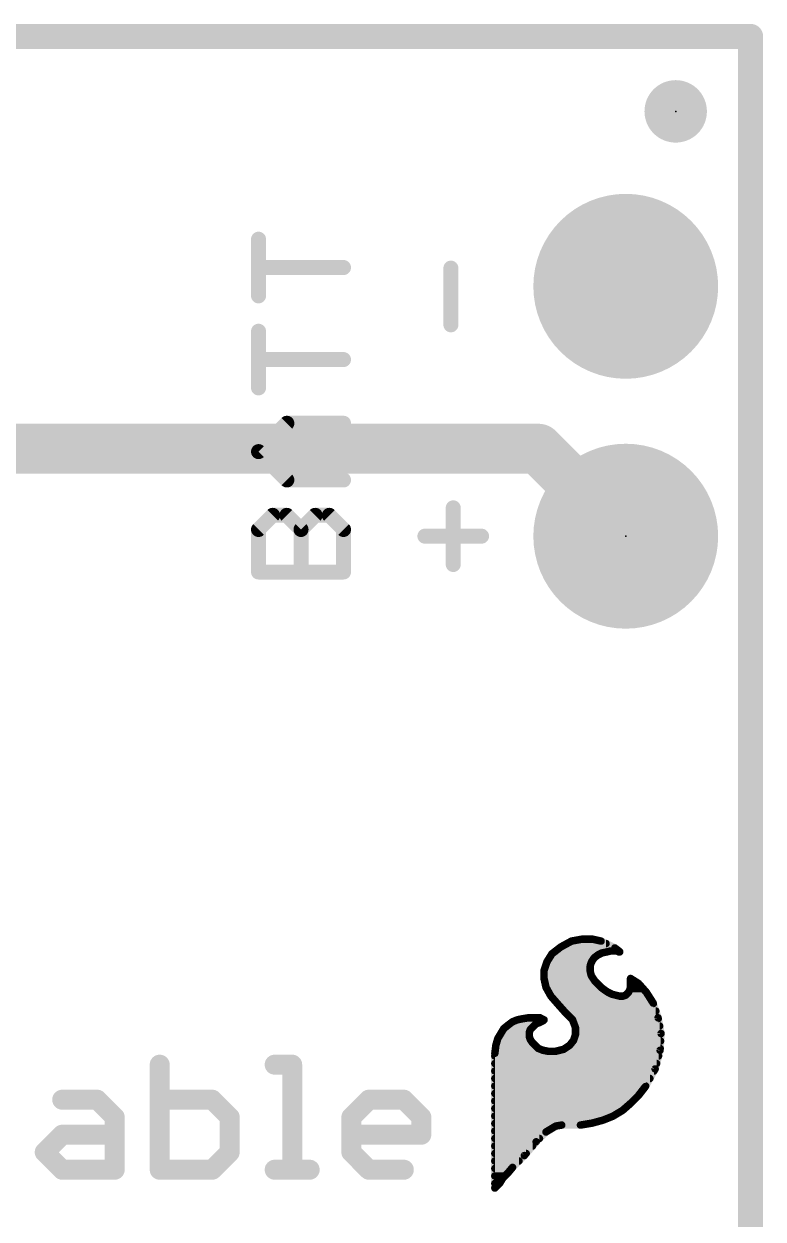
# Model space of a CAD drawing. Extents: x -33 to 74, y -21 to 38.
# Drawn here: x 24.36 to 31.88, y 26.08 to 38.23 of the extents above; entities that cross this region are included whole.
import ezdxf

# ---------------------------------------------------------------- set-up
doc = ezdxf.new("R2010")
doc.units = 0
for name, color, linetype in [('1', 12, 'CONTINUOUS'), ('16', 132, 'CONTINUOUS'), ('17', 110, 'CONTINUOUS'), ('20', 53, 'CONTINUOUS'), ('21', 41, 'CONTINUOUS'), ('23', 53, 'CONTINUOUS'), ('24', 53, 'CONTINUOUS'), ('51', 53, 'CONTINUOUS')]:
    doc.layers.add(name, color=color, linetype=linetype)

# ---------------------------------------------------------------- blocks, each defined once
blk = doc.blocks.new('PIE')
at = {"const_width": 0.5}
blk.add_lwpolyline([(0, -0.25, 1), (0, 0.25, 1), (0, -0.25)], format="xyb", dxfattribs=at)
blk = doc.blocks.new('RECT')
blk.add_solid([(-0.5, -0.5), (0.5, -0.5), (-0.5, 0.5), (0.5, 0.5)])
blk = doc.blocks.new('ROUNDP')
at = {"const_width": 0.5}
blk.add_lwpolyline([(0, -0.25, 1), (0, 0.25, 1), (0, -0.25)], format="xyb", dxfattribs=at)

msp = doc.modelspace()

# ---------------------------------------------------------------- linework, layer by layer
at = {"layer": '1'}
for points, const_width in [([(0, 38.1), (31.75, 38.1)], 0.254), ([(31.75, 38.1), (31.75, 0)], 0.254), ([(20.32, 33.909), (29.591, 33.909)], 0.508), ([(29.591, 33.909), (30.48, 33.02)], 0.508)]:
    msp.add_lwpolyline(points, dxfattribs=dict(at, const_width=const_width))
for points, const_width in [([(31.8135, 38.1, 1), (31.6865, 38.1)], 0.127), ([(31.75, 38.0365, 1), (31.75, 38.1635)], 0.127), ([(29.6808, 33.9988, 1), (29.5012, 33.8192)], 0.254), ([(29.591, 33.782, 1), (29.591, 34.036)], 0.254), ([(30.3902, 32.9302, 1), (30.5698, 33.1098)], 0.254)]:
    msp.add_lwpolyline(points, format="xyb", dxfattribs=dict(at, const_width=const_width))
at = {"layer": '16', "const_width": 0.254}
for points in [[(0, 38.1), (31.75, 38.1)], [(31.75, 38.1), (31.75, 0)]]:
    msp.add_lwpolyline(points, dxfattribs=at)
at = {"layer": '16', "const_width": 0.127}
for points in [[(31.8135, 38.1, 1), (31.6865, 38.1)], [(31.75, 38.0365, 1), (31.75, 38.1635)]]:
    msp.add_lwpolyline(points, format="xyb", dxfattribs=at)
at = {"layer": '20', "const_width": 0.2032}
for points in [[(31.75, 38.1), (0, 38.1)], [(31.75, 0), (31.75, 38.1)]]:
    msp.add_lwpolyline(points, dxfattribs=at)
at = {"layer": '20', "const_width": 0.1016}
for points in [[(31.8008, 38.1, 1), (31.6992, 38.1)], [(31.75, 38.0492, 1), (31.75, 38.1508)]]:
    msp.add_lwpolyline(points, format="xyb", dxfattribs=at)
at = {"layer": '21'}
for points, const_width in [([(26.7455, 35.4627), (26.7455, 36.0389)], 0.1524), ([(27.6098, 35.7508), (26.7455, 35.7508)], 0.1524), ([(28.7016, 35.1684), (28.7016, 35.7447)], 0.1524), ([(26.7455, 34.5272), (26.7455, 35.1034)], 0.1524), ([(27.6098, 34.8153), (26.7455, 34.8153)], 0.1524), ([(26.7455, 33.8798), (27.0336, 34.1679)], 0.1524), ([(27.0336, 34.1679), (27.6098, 34.1679)], 0.1524), ([(27.1776, 33.5916), (27.1776, 34.1679)], 0.1524), ([(27.0336, 33.5916), (26.7455, 33.8798)], 0.1524), ([(27.6098, 33.5916), (27.0336, 33.5916)], 0.1524), ([(26.7455, 33.0883), (26.8895, 33.2323)], 0.1524), ([(26.8895, 33.2323), (27.0336, 33.2323)], 0.1524), ([(27.0336, 33.2323), (27.1776, 33.0883)], 0.1524), ([(27.1776, 33.0883), (27.3217, 33.2323)], 0.1524), ([(27.3217, 33.2323), (27.4657, 33.2323)], 0.1524), ([(27.4657, 33.2323), (27.6098, 33.0883)], 0.1524), ([(28.7256, 33.3085), (28.7256, 32.7323)], 0.1524), ([(26.7455, 32.6561), (26.7455, 33.0883)], 0.1524), ([(27.1776, 32.6561), (27.1776, 33.0883)], 0.1524), ([(27.6098, 33.0883), (27.6098, 32.6561)], 0.1524), ([(28.4374, 33.0204), (29.0137, 33.0204)], 0.1524), ([(27.6098, 32.6561), (26.7455, 32.6561)], 0.1524), ([(29.929, 28.905), (29.819, 28.845)], 0.0762), ([(29.8828, 28.8798), (30.2794, 28.8798)], 0.0762), ([(30.039, 28.925), (29.929, 28.905)], 0.0762), ([(30.139, 28.925), (30.039, 28.925)], 0.0762), ([(30.229, 28.905), (30.139, 28.925)], 0.0762), ([(30.369, 28.835), (30.229, 28.905)], 0.0762), ([(29.729, 28.775), (29.679, 28.695)], 0.0762), ([(29.819, 28.845), (29.729, 28.775)], 0.0762), ([(29.7658, 28.8036), (30.3234, 28.8036)], 0.0762), ([(30.159, 28.735), (30.199, 28.765)], 0.0762), ([(30.199, 28.765), (30.239, 28.785)], 0.0762), ([(30.239, 28.785), (30.289, 28.795)], 0.0762), ([(30.289, 28.795), (30.329, 28.805)], 0.0762), ([(30.329, 28.805), (30.389, 28.805)], 0.0762), ([(30.409, 28.805), (30.369, 28.835)], 0.0762), ([(30.389, 28.805), (30.409, 28.795)], 0.0762), ([(30.3918, 28.8036), (30.4104, 28.8036)], 0.0762), ([(30.419, 28.795), (30.409, 28.805)], 0.0762), ([(30.409, 28.795), (30.419, 28.795)], 0.0762), ([(29.679, 28.695), (29.649, 28.605)], 0.0762), ([(29.6644, 28.6512), (30.119, 28.6512)], 0.0762), ([(29.6993, 28.7274), (30.1539, 28.7274)], 0.0762), ([(30.119, 28.655), (30.129, 28.685)], 0.0762), ([(30.119, 28.595), (30.119, 28.655)], 0.0762), ([(30.129, 28.685), (30.139, 28.705)], 0.0762), ([(30.139, 28.705), (30.159, 28.735)], 0.0762), ([(29.649, 28.605), (29.649, 28.525)], 0.0762), ([(29.649, 28.575), (30.124, 28.575)], 0.0762), ([(29.649, 28.525), (29.669, 28.435)], 0.0762), ([(30.129, 28.555), (30.119, 28.595)], 0.0762), ([(30.169, 28.495), (30.129, 28.555)], 0.0762), ([(30.529, 28.525), (30.529, 28.435)], 0.0762), ([(30.609, 28.475), (30.529, 28.525)], 0.0762), ([(29.6548, 28.4988), (30.1665, 28.4988)], 0.0762), ([(29.669, 28.435), (29.719, 28.345)], 0.0762), ([(29.6759, 28.4226), (30.2455, 28.4226)], 0.0762), ([(30.229, 28.435), (30.169, 28.495)], 0.0762), ([(30.269, 28.405), (30.229, 28.435)], 0.0762), ([(30.299, 28.385), (30.269, 28.405)], 0.0762), ([(30.519, 28.405), (30.509, 28.385)], 0.0762), ([(30.529, 28.435), (30.519, 28.405)], 0.0762), ([(30.5249, 28.4226), (30.6556, 28.4226)], 0.0762), ([(30.529, 28.4988), (30.5709, 28.4988)], 0.0762), ([(30.689, 28.385), (30.609, 28.475)], 0.0762), ([(29.7182, 28.3464), (30.4134, 28.3464)], 0.0762), ([(29.719, 28.345), (29.789, 28.265)], 0.0762), ([(29.7845, 28.2702), (30.7606, 28.2702)], 0.0762), ([(30.339, 28.365), (30.299, 28.385)], 0.0762), ([(30.419, 28.345), (30.339, 28.365)], 0.0762), ([(30.449, 28.345), (30.419, 28.345)], 0.0762), ([(30.479, 28.355), (30.449, 28.345)], 0.0762), ([(30.4532, 28.3464), (30.7136, 28.3464)], 0.0762), ([(30.509, 28.385), (30.479, 28.355)], 0.0762), ([(30.759, 28.275), (30.689, 28.385)], 0.0762), ([(30.809, 28.125), (30.759, 28.275)], 0.0762), ([(29.789, 28.265), (29.869, 28.175)], 0.0762), ([(29.8521, 28.194), (30.786, 28.194)], 0.0762), ([(29.869, 28.175), (29.939, 28.105)], 0.0762), ([(29.289, 28.055), (29.239, 28.015)], 0.0762), ([(29.2722, 28.0416), (29.5456, 28.0416)], 0.0762), ([(29.329, 28.085), (29.289, 28.055)], 0.0762), ([(29.379, 28.105), (29.329, 28.085)], 0.0762), ([(29.429, 28.115), (29.379, 28.105)], 0.0762), ([(29.489, 28.125), (29.429, 28.115)], 0.0762), ([(29.4458, 28.1178), (29.6234, 28.1178)], 0.0762), ([(29.609, 28.125), (29.489, 28.125)], 0.0762), ([(29.509, 28.005), (29.569, 28.065)], 0.0762), ([(29.569, 28.065), (29.599, 28.075)], 0.0762), ([(29.599, 28.075), (29.639, 28.095)], 0.0762), ([(29.649, 28.105), (29.609, 28.125)], 0.0762), ([(29.639, 28.095), (29.649, 28.105)], 0.0762), ([(29.9262, 28.1178), (30.8104, 28.1178)], 0.0762), ([(29.939, 28.105), (29.969, 28.025)], 0.0762), ([(29.9628, 28.0416), (30.8246, 28.0416)], 0.0762), ([(29.969, 28.025), (29.969, 27.955)], 0.0762), ([(30.839, 27.965), (30.809, 28.125)], 0.0762), ([(29.179, 27.915), (29.159, 27.845)], 0.0762), ([(29.239, 28.015), (29.179, 27.915)], 0.0762), ([(29.2092, 27.9654), (29.499, 27.9654)], 0.0762), ([(29.499, 27.975), (29.509, 28.005)], 0.0762), ([(29.499, 27.935), (29.499, 27.975)], 0.0762), ([(29.509, 27.905), (29.499, 27.935)], 0.0762), ([(29.529, 27.875), (29.509, 27.905)], 0.0762), ([(29.969, 27.955), (29.949, 27.895)], 0.0762), ([(29.969, 27.9654), (30.8389, 27.9654)], 0.0762), ([(30.829, 27.795), (30.839, 27.965)], 0.0762), ([(29.159, 27.845), (29.149, 27.765)], 0.0762), ([(29.155, 27.813), (29.594, 27.813)], 0.0762), ([(29.1716, 27.8892), (29.5195, 27.8892)], 0.0762), ([(29.589, 27.815), (29.529, 27.875)], 0.0762), ([(29.639, 27.795), (29.589, 27.815)], 0.0762), ([(29.689, 27.785), (29.639, 27.795)], 0.0762), ([(29.769, 27.785), (29.689, 27.785)], 0.0762), ([(29.849, 27.805), (29.769, 27.785)], 0.0762), ([(29.909, 27.845), (29.849, 27.805)], 0.0762), ([(29.861, 27.813), (30.8301, 27.813)], 0.0762), ([(29.949, 27.895), (29.909, 27.845)], 0.0762), ([(29.9444, 27.8892), (30.8345, 27.8892)], 0.0762), ([(30.779, 27.605), (30.829, 27.795)], 0.0762), ([(25.7405, 27.6488), (25.7405, 26.5811)], 0.2032), ([(26.9099, 27.6488), (27.0878, 27.6488)], 0.2032), ([(27.0878, 27.6488), (27.0878, 26.5811)], 0.2032), ([(29.149, 27.765), (29.149, 26.395)], 0.0762), ([(29.149, 27.7368), (30.8137, 27.7368)], 0.0762), ([(29.149, 27.6606), (30.7936, 27.6606)], 0.0762), ([(29.149, 27.5844), (30.7676, 27.5844)], 0.0762), ([(30.679, 27.425), (30.779, 27.605)], 0.0762), ([(29.149, 27.5082), (30.7252, 27.5082)], 0.0762), ([(29.149, 27.432), (30.6829, 27.432)], 0.0762), ([(30.609, 27.335), (30.679, 27.425)], 0.0762), ([(24.749, 27.2929), (25.1049, 27.2929)], 0.2032), ([(25.1049, 27.2929), (25.2829, 27.115)], 0.2032), ([(26.2743, 27.2929), (25.7405, 27.2929)], 0.2032), ([(26.4523, 27.115), (26.2743, 27.2929)], 0.2032), ([(27.6895, 27.115), (27.8674, 27.2929)], 0.2032), ([(27.8674, 27.2929), (28.2233, 27.2929)], 0.2032), ([(28.2233, 27.2929), (28.4013, 27.115)], 0.2032), ([(29.149, 27.3558), (30.6252, 27.3558)], 0.0762), ([(30.529, 27.255), (30.609, 27.335)], 0.0762), ([(25.2829, 27.115), (25.2829, 26.5811)], 0.2032), ([(26.4523, 26.7591), (26.4523, 27.115)], 0.2032), ([(27.6895, 26.7591), (27.6895, 27.115)], 0.2032), ([(28.4013, 27.115), (28.4013, 26.937)], 0.2032), ([(29.149, 27.2796), (30.5536, 27.2796)], 0.0762), ([(29.149, 27.2034), (30.47, 27.2034)], 0.0762), ([(30.349, 27.125), (30.449, 27.185)], 0.0762), ([(30.449, 27.185), (30.529, 27.255)], 0.0762), ([(29.149, 27.1272), (30.3527, 27.1272)], 0.0762), ([(30.019, 27.035), (30.139, 27.055)], 0.0762), ([(30.139, 27.055), (30.249, 27.085)], 0.0762), ([(30.249, 27.085), (30.349, 27.125)], 0.0762), ([(24.5711, 26.7591), (24.749, 26.937)], 0.2032), ([(24.749, 26.937), (25.2829, 26.937)], 0.2032), ([(28.4013, 26.937), (27.6895, 26.937)], 0.2032), ([(29.149, 27.051), (30.115, 27.051)], 0.0762), ([(29.149, 26.9748), (29.6853, 26.9748)], 0.0762), ([(29.569, 26.865), (29.669, 26.965)], 0.0762), ([(29.669, 26.965), (29.769, 27.025)], 0.0762), ([(29.769, 27.025), (29.829, 27.035)], 0.0762), ([(29.829, 27.035), (30.019, 27.035)], 0.0762), ([(24.749, 26.5811), (24.5711, 26.7591)], 0.2032), ([(26.2743, 26.5811), (26.4523, 26.7591)], 0.2032), ([(27.8674, 26.5811), (27.6895, 26.7591)], 0.2032), ([(29.149, 26.8986), (29.6026, 26.8986)], 0.0762), ([(29.149, 26.8224), (29.5325, 26.8224)], 0.0762), ([(29.449, 26.725), (29.569, 26.865)], 0.0762), ([(29.149, 26.7462), (29.4672, 26.7462)], 0.0762), ([(29.329, 26.605), (29.449, 26.725)], 0.0762), ([(25.2829, 26.5811), (24.749, 26.5811)], 0.2032), ([(25.7405, 26.5811), (26.2743, 26.5811)], 0.2032), ([(26.9099, 26.5811), (27.2658, 26.5811)], 0.2032), ([(28.2233, 26.5811), (27.8674, 26.5811)], 0.2032), ([(29.149, 26.67), (29.394, 26.67)], 0.0762), ([(29.149, 26.5938), (29.3197, 26.5938)], 0.0762), ([(29.279, 26.545), (29.329, 26.605)], 0.0762), ([(29.149, 26.5176), (29.2516, 26.5176)], 0.0762), ([(29.149, 26.395), (29.199, 26.445)], 0.0762), ([(29.199, 26.445), (29.229, 26.495)], 0.0762), ([(29.229, 26.495), (29.279, 26.545)], 0.0762), ([(29.149, 26.4414), (29.1954, 26.4414)], 0.0762)]:
    msp.add_lwpolyline(points, dxfattribs=dict(at, const_width=const_width))
for points, const_width in [([(26.7836, 36.0389, 1), (26.7074, 36.0389)], 0.0762), ([(26.7455, 35.7889, 1), (26.7455, 35.7127)], 0.0762), ([(27.6098, 35.7127, 1), (27.6098, 35.7889)], 0.0762), ([(28.7397, 35.7447, 1), (28.6635, 35.7447)], 0.0762), ([(26.7074, 35.4627, 1), (26.7836, 35.4627)], 0.0762), ([(26.7836, 35.1034, 1), (26.7074, 35.1034)], 0.0762), ([(28.6635, 35.1684, 1), (28.7397, 35.1684)], 0.0762), ([(26.7455, 34.8534, 1), (26.7455, 34.7772)], 0.0762), ([(27.6098, 34.7772, 1), (27.6098, 34.8534)], 0.0762), ([(26.7074, 34.5272, 1), (26.7836, 34.5272)], 0.0762), ([(27.0336, 34.206, 1), (27.0336, 34.1298)], 0.0762), ([(27.0605, 34.1409, 1), (27.0066, 34.1948)], 0.0762), ([(27.2157, 34.1679, 1), (27.1395, 34.1679)], 0.0762), ([(27.6098, 34.1298, 1), (27.6098, 34.206)], 0.0762), ([(26.7724, 33.9067, 1), (26.7185, 33.8528)], 0.0762), ([(26.7185, 33.9067, 1), (26.7724, 33.8528)], 0.0762), ([(27.0336, 33.6297, 1), (27.0336, 33.5535)], 0.0762), ([(27.0066, 33.5647, 1), (27.0605, 33.6186)], 0.0762), ([(27.6098, 33.5535, 1), (27.6098, 33.6297)], 0.0762), ([(27.1395, 33.5916, 1), (27.2157, 33.5916)], 0.0762), ([(26.8895, 33.2704, 1), (26.8895, 33.1942)], 0.0762), ([(26.9165, 33.2054, 1), (26.8626, 33.2593)], 0.0762), ([(27.0605, 33.2593, 1), (27.0066, 33.2054)], 0.0762), ([(27.0336, 33.1942, 1), (27.0336, 33.2704)], 0.0762), ([(27.3217, 33.2704, 1), (27.3217, 33.1942)], 0.0762), ([(27.3486, 33.2054, 1), (27.2947, 33.2593)], 0.0762), ([(27.4927, 33.2593, 1), (27.4388, 33.2054)], 0.0762), ([(27.4657, 33.1942, 1), (27.4657, 33.2704)], 0.0762), ([(28.7637, 33.3085, 1), (28.6875, 33.3085)], 0.0762), ([(26.7836, 33.0883, 1), (26.7074, 33.0883)], 0.0762), ([(27.2157, 33.0883, 1), (27.1395, 33.0883)], 0.0762), ([(27.6479, 33.0883, 1), (27.5717, 33.0883)], 0.0762), ([(26.7185, 33.1152, 1), (26.7724, 33.0613)], 0.0762), ([(27.1507, 33.1152, 1), (27.2046, 33.0613)], 0.0762), ([(27.1507, 33.0613, 1), (27.2046, 33.1152)], 0.0762), ([(27.5829, 33.0613, 1), (27.6367, 33.1152)], 0.0762), ([(28.4374, 33.0585, 1), (28.4374, 32.9823)], 0.0762), ([(29.0137, 32.9823, 1), (29.0137, 33.0585)], 0.0762), ([(26.7455, 32.6942, 1), (26.7455, 32.618)], 0.0762), ([(26.7074, 32.6561, 1), (26.7836, 32.6561)], 0.0762), ([(27.1395, 32.6561, 1), (27.2157, 32.6561)], 0.0762), ([(27.5717, 32.6561, 1), (27.6479, 32.6561)], 0.0762), ([(27.6098, 32.618, 1), (27.6098, 32.6942)], 0.0762), ([(28.6875, 32.7323, 1), (28.7637, 32.7323)], 0.0762), ([(29.8828, 28.8989, 1), (29.8828, 28.8608)], 0.0381), ([(29.9256, 28.9237, 1), (29.9324, 28.8863)], 0.0381), ([(29.9381, 28.8883, 1), (29.9199, 28.9217)], 0.0381), ([(30.039, 28.9441, 1), (30.039, 28.906)], 0.0381), ([(30.0424, 28.9063, 1), (30.0356, 28.9437)], 0.0381), ([(30.1431, 28.9436, 1), (30.1349, 28.9064)], 0.0381), ([(30.139, 28.906, 1), (30.139, 28.9441)], 0.0381), ([(30.2375, 28.922, 1), (30.2205, 28.888)], 0.0381), ([(30.2249, 28.8864, 1), (30.2331, 28.9236)], 0.0381), ([(30.2794, 28.8608, 1), (30.2794, 28.8989)], 0.0381), ([(29.7173, 28.79, 1), (29.7407, 28.76)], 0.0381), ([(29.7452, 28.7649, 1), (29.7128, 28.7851)], 0.0381), ([(29.7658, 28.8227, 1), (29.7658, 28.7846)], 0.0381), ([(29.8099, 28.8617, 1), (29.8281, 28.8283)], 0.0381), ([(29.8307, 28.83, 1), (29.8073, 28.86)], 0.0381), ([(30.1905, 28.782, 1), (30.2075, 28.748)], 0.0381), ([(30.2104, 28.7498, 1), (30.1876, 28.7802)], 0.0381), ([(30.2353, 28.8037, 1), (30.2427, 28.7663)], 0.0381), ([(30.2475, 28.768, 1), (30.2305, 28.802)], 0.0381), ([(30.2844, 28.8135, 1), (30.2936, 28.7765)], 0.0381), ([(30.2927, 28.7763, 1), (30.2853, 28.8137)], 0.0381), ([(30.329, 28.824, 1), (30.329, 28.7859)], 0.0381), ([(30.3234, 28.7846, 1), (30.3234, 28.8227)], 0.0381), ([(30.3336, 28.7865, 1), (30.3244, 28.8235)], 0.0381), ([(30.3804, 28.8502, 1), (30.3576, 28.8198)], 0.0381), ([(30.3605, 28.818, 1), (30.3775, 28.852)], 0.0381), ([(30.3975, 28.822, 1), (30.3805, 28.788)], 0.0381), ([(30.3918, 28.8227, 1), (30.3918, 28.7846)], 0.0381), ([(30.389, 28.7859, 1), (30.389, 28.824)], 0.0381), ([(30.4225, 28.8185, 1), (30.3955, 28.7915)], 0.0381), ([(30.409, 28.8141, 1), (30.409, 28.776)], 0.0381), ([(30.3976, 28.7898, 1), (30.4204, 28.8202)], 0.0381), ([(30.4005, 28.778, 1), (30.4175, 28.812)], 0.0381), ([(30.4055, 28.7815, 1), (30.4325, 28.8085)], 0.0381), ([(30.4104, 28.7846, 1), (30.4104, 28.8227)], 0.0381), ([(30.419, 28.776, 1), (30.419, 28.8141)], 0.0381), ([(29.6644, 28.6703, 1), (29.6644, 28.6322)], 0.0381), ([(29.6628, 28.7051, 1), (29.6952, 28.6849)], 0.0381), ([(29.6971, 28.689, 1), (29.6609, 28.701)], 0.0381), ([(29.6993, 28.7465, 1), (29.6993, 28.7084)], 0.0381), ([(30.138, 28.655, 1), (30.0999, 28.655)], 0.0381), ([(30.1009, 28.661, 1), (30.1371, 28.649)], 0.0381), ([(30.112, 28.6935, 1), (30.146, 28.6765)], 0.0381), ([(30.1471, 28.679, 1), (30.1109, 28.691)], 0.0381), ([(30.119, 28.6322, 1), (30.119, 28.6703)], 0.0381), ([(30.1231, 28.7156, 1), (30.1549, 28.6944)], 0.0381), ([(30.156, 28.6965, 1), (30.122, 28.7135)], 0.0381), ([(30.1476, 28.7502, 1), (30.1704, 28.7198)], 0.0381), ([(30.1749, 28.7244, 1), (30.1431, 28.7456)], 0.0381), ([(30.1539, 28.7084, 1), (30.1539, 28.7465)], 0.0381), ([(29.6681, 28.605, 1), (29.63, 28.605)], 0.0381), ([(29.6309, 28.611, 1), (29.6671, 28.599)], 0.0381), ([(29.649, 28.5941, 1), (29.649, 28.556)], 0.0381), ([(29.6676, 28.5291, 1), (29.6304, 28.5209)], 0.0381), ([(30.1375, 28.5996, 1), (30.1005, 28.5904)], 0.0381), ([(30.0999, 28.595, 1), (30.138, 28.595)], 0.0381), ([(30.1449, 28.5656, 1), (30.1131, 28.5444)], 0.0381), ([(30.1105, 28.5504, 1), (30.1475, 28.5596)], 0.0381), ([(30.124, 28.556, 1), (30.124, 28.5941)], 0.0381), ([(30.548, 28.525, 1), (30.5099, 28.525)], 0.0381), ([(30.5391, 28.5412, 1), (30.5189, 28.5088)], 0.0381), ([(29.63, 28.525, 1), (29.6681, 28.525)], 0.0381), ([(29.6548, 28.5179, 1), (29.6548, 28.4798)], 0.0381), ([(29.6857, 28.4443, 1), (29.6523, 28.4257)], 0.0381), ([(29.6504, 28.4309, 1), (29.6876, 28.4391)], 0.0381), ([(29.6759, 28.4417, 1), (29.6759, 28.4036)], 0.0381), ([(30.1825, 28.5085, 1), (30.1555, 28.4815)], 0.0381), ([(30.1531, 28.4844, 1), (30.1849, 28.5056)], 0.0381), ([(30.1665, 28.4798, 1), (30.1665, 28.5179)], 0.0381), ([(30.2404, 28.4502, 1), (30.2176, 28.4198)], 0.0381), ([(30.2155, 28.4215, 1), (30.2425, 28.4485)], 0.0381), ([(30.2455, 28.4036, 1), (30.2455, 28.4417)], 0.0381), ([(30.2796, 28.4209, 1), (30.2584, 28.3891)], 0.0381), ([(30.2576, 28.3898, 1), (30.2804, 28.4202)], 0.0381), ([(30.5009, 28.411, 1), (30.5371, 28.399)], 0.0381), ([(30.536, 28.3965, 1), (30.502, 28.4135)], 0.0381), ([(30.5249, 28.4417, 1), (30.5249, 28.4036)], 0.0381), ([(30.5099, 28.435, 1), (30.548, 28.435)], 0.0381), ([(30.529, 28.5179, 1), (30.529, 28.4798)], 0.0381), ([(30.5471, 28.429, 1), (30.5109, 28.441)], 0.0381), ([(30.5709, 28.4798, 1), (30.5709, 28.5179)], 0.0381), ([(30.6232, 28.4877, 1), (30.5948, 28.4623)], 0.0381), ([(30.5989, 28.4588, 1), (30.6191, 28.4912)], 0.0381), ([(30.6556, 28.4036, 1), (30.6556, 28.4417)], 0.0381), ([(29.7182, 28.3655, 1), (29.7182, 28.3274)], 0.0381), ([(29.7333, 28.3575, 1), (29.7047, 28.3325)], 0.0381), ([(29.7023, 28.3357, 1), (29.7357, 28.3543)], 0.0381), ([(29.7845, 28.2893, 1), (29.7845, 28.2512)], 0.0381), ([(30.3075, 28.402, 1), (30.2905, 28.368)], 0.0381), ([(30.2884, 28.3691, 1), (30.3096, 28.4009)], 0.0381), ([(30.3436, 28.3835, 1), (30.3344, 28.3465)], 0.0381), ([(30.3305, 28.348, 1), (30.3475, 28.382)], 0.0381), ([(30.419, 28.3641, 1), (30.419, 28.326)], 0.0381), ([(30.4134, 28.3274, 1), (30.4134, 28.3655)], 0.0381), ([(30.4144, 28.3265, 1), (30.4236, 28.3635)], 0.0381), ([(30.443, 28.3631, 1), (30.455, 28.3269)], 0.0381), ([(30.4532, 28.3655, 1), (30.4532, 28.3274)], 0.0381), ([(30.449, 28.326, 1), (30.449, 28.3641)], 0.0381), ([(30.4655, 28.3685, 1), (30.4925, 28.3415)], 0.0381), ([(30.485, 28.3369, 1), (30.473, 28.3731)], 0.0381), ([(30.492, 28.3935, 1), (30.526, 28.3765)], 0.0381), ([(30.5225, 28.3715, 1), (30.4955, 28.3985)], 0.0381), ([(30.7051, 28.3952, 1), (30.6729, 28.3748)], 0.0381), ([(30.6748, 28.3723, 1), (30.7032, 28.3977)], 0.0381), ([(30.7136, 28.3274, 1), (30.7136, 28.3655)], 0.0381), ([(30.7771, 28.281, 1), (30.7409, 28.269)], 0.0381), ([(30.7429, 28.2648, 1), (30.7751, 28.2852)], 0.0381), ([(30.7606, 28.2512, 1), (30.7606, 28.2893)], 0.0381), ([(29.8032, 28.2777, 1), (29.7748, 28.2523)], 0.0381), ([(29.7747, 28.2525, 1), (29.8033, 28.2775)], 0.0381), ([(29.8521, 28.2131, 1), (29.8521, 28.175)], 0.0381), ([(29.8825, 28.1885, 1), (29.8555, 28.1615)], 0.0381), ([(29.8548, 28.1623, 1), (29.8832, 28.1877)], 0.0381), ([(30.786, 28.175, 1), (30.786, 28.2131)], 0.0381), ([(29.2722, 28.0607, 1), (29.2722, 28.0226)], 0.0381), ([(29.2776, 28.0702, 1), (29.3004, 28.0398)], 0.0381), ([(29.3009, 28.0401, 1), (29.2771, 28.0699)], 0.0381), ([(29.3219, 28.1027, 1), (29.3361, 28.0673)], 0.0381), ([(29.3404, 28.0698, 1), (29.3176, 28.1002)], 0.0381), ([(29.3753, 28.1237, 1), (29.3827, 28.0863)], 0.0381), ([(29.3861, 28.0873, 1), (29.3719, 28.1227)], 0.0381), ([(29.4259, 28.1338, 1), (29.4321, 28.0962)], 0.0381), ([(29.4327, 28.0963, 1), (29.4253, 28.1337)], 0.0381), ([(29.4458, 28.1369, 1), (29.4458, 28.0988)], 0.0381), ([(29.489, 28.1441, 1), (29.489, 28.1059)], 0.0381), ([(29.4921, 28.1062, 1), (29.4859, 28.1438)], 0.0381), ([(29.5456, 28.0226, 1), (29.5456, 28.0607)], 0.0381), ([(29.563, 28.0831, 1), (29.575, 28.0469)], 0.0381), ([(29.5825, 28.0515, 1), (29.5555, 28.0785)], 0.0381), ([(29.5905, 28.092, 1), (29.6075, 28.058)], 0.0381), ([(29.6175, 28.142, 1), (29.6005, 28.108)], 0.0381), ([(29.605, 28.0569, 1), (29.593, 28.0931)], 0.0381), ([(29.609, 28.1059, 1), (29.609, 28.1441)], 0.0381), ([(29.6255, 28.1085, 1), (29.6525, 28.0815)], 0.0381), ([(29.6234, 28.0988, 1), (29.6234, 28.1369)], 0.0381), ([(29.6475, 28.078, 1), (29.6305, 28.112)], 0.0381), ([(29.6625, 28.0915, 1), (29.6355, 28.1185)], 0.0381), ([(29.6405, 28.088, 1), (29.6575, 28.122)], 0.0381), ([(29.9262, 28.1369, 1), (29.9262, 28.0988)], 0.0381), ([(29.9568, 28.1117, 1), (29.9212, 28.0983)], 0.0381), ([(29.9255, 28.0915, 1), (29.9525, 28.1185)], 0.0381), ([(29.9628, 28.0607, 1), (29.9628, 28.0226)], 0.0381), ([(29.9881, 28.025, 1), (29.95, 28.025)], 0.0381), ([(30.8277, 28.1285, 1), (30.7903, 28.1215)], 0.0381), ([(30.7909, 28.119, 1), (30.8271, 28.131)], 0.0381), ([(30.8104, 28.0988, 1), (30.8104, 28.1369)], 0.0381), ([(30.8246, 28.0226, 1), (30.8246, 28.0607)], 0.0381), ([(29.1627, 27.9248, 1), (29.1953, 27.9052)], 0.0381), ([(29.1973, 27.9098, 1), (29.1607, 27.9202)], 0.0381), ([(29.2092, 27.9845, 1), (29.2092, 27.9464)], 0.0381), ([(29.2271, 28.0299, 1), (29.2509, 28.0001)], 0.0381), ([(29.2553, 28.0052, 1), (29.2227, 28.0248)], 0.0381), ([(29.4809, 27.981, 1), (29.5171, 27.969)], 0.0381), ([(29.5171, 27.941, 1), (29.4809, 27.929)], 0.0381), ([(29.5181, 27.975, 1), (29.48, 27.975)], 0.0381), ([(29.48, 27.935, 1), (29.5181, 27.935)], 0.0381), ([(29.5249, 27.9156, 1), (29.4931, 27.8944)], 0.0381), ([(29.4955, 28.0185, 1), (29.5225, 27.9915)], 0.0381), ([(29.5271, 27.999, 1), (29.4909, 28.011)], 0.0381), ([(29.499, 27.9464, 1), (29.499, 27.9845)], 0.0381), ([(29.969, 27.9845, 1), (29.969, 27.9464)], 0.0381), ([(29.95, 27.955, 1), (29.9881, 27.955)], 0.0381), ([(29.9871, 27.949, 1), (29.9509, 27.961)], 0.0381), ([(29.9512, 28.0183, 1), (29.9868, 28.0317)], 0.0381), ([(30.858, 27.9639, 1), (30.82, 27.9661)], 0.0381), ([(30.8203, 27.9615, 1), (30.8577, 27.9685)], 0.0381), ([(30.8389, 27.9464, 1), (30.8389, 27.9845)], 0.0381), ([(29.155, 27.8321, 1), (29.155, 27.794)], 0.0381), ([(29.1407, 27.8502, 1), (29.1773, 27.8398)], 0.0381), ([(29.1779, 27.8426, 1), (29.1401, 27.8474)], 0.0381), ([(29.1716, 27.9083, 1), (29.1716, 27.8702)], 0.0381), ([(29.4909, 27.899, 1), (29.5271, 27.911)], 0.0381), ([(29.5425, 27.8885, 1), (29.5155, 27.8615)], 0.0381), ([(29.5131, 27.8644, 1), (29.5449, 27.8856)], 0.0381), ([(29.5195, 27.8702, 1), (29.5195, 27.9083)], 0.0381), ([(29.5961, 27.8327, 1), (29.5819, 27.7973)], 0.0381), ([(29.5755, 27.8015, 1), (29.6025, 27.8285)], 0.0381), ([(29.594, 27.794, 1), (29.594, 27.8321)], 0.0381), ([(29.6427, 27.8137, 1), (29.6353, 27.7763)], 0.0381), ([(29.6319, 27.7773, 1), (29.6461, 27.8127)], 0.0381), ([(29.689, 27.8041, 1), (29.689, 27.766)], 0.0381), ([(29.6853, 27.7663, 1), (29.6927, 27.8037)], 0.0381), ([(29.7644, 27.8035, 1), (29.7736, 27.7665)], 0.0381), ([(29.769, 27.766, 1), (29.769, 27.8041)], 0.0381), ([(29.8384, 27.8209, 1), (29.8596, 27.7891)], 0.0381), ([(29.861, 27.8321, 1), (29.861, 27.794)], 0.0381), ([(29.8536, 27.7865, 1), (29.8444, 27.8235)], 0.0381), ([(29.8941, 27.8569, 1), (29.9239, 27.8331)], 0.0381), ([(29.9196, 27.8291, 1), (29.8984, 27.8609)], 0.0381), ([(29.9444, 27.9083, 1), (29.9444, 27.8702)], 0.0381), ([(29.9309, 27.901, 1), (29.9671, 27.889)], 0.0381), ([(29.9639, 27.8831, 1), (29.9341, 27.9069)], 0.0381), ([(30.8474, 27.7902, 1), (30.8106, 27.7998)], 0.0381), ([(30.8301, 27.794, 1), (30.8301, 27.8321)], 0.0381), ([(30.8345, 27.8702, 1), (30.8345, 27.9083)], 0.0381), ([(25.7913, 27.6488, 1), (25.6897, 27.6488)], 0.1016), ([(26.9099, 27.6996, 1), (26.9099, 27.598)], 0.1016), ([(27.1386, 27.6488, 1), (27.037, 27.6488)], 0.1016), ([(27.0878, 27.598, 1), (27.0878, 27.6996)], 0.1016), ([(29.1681, 27.765, 1), (29.13, 27.765)], 0.0381), ([(29.1301, 27.7674, 1), (29.1679, 27.7626)], 0.0381), ([(29.149, 27.7559, 1), (29.149, 27.7178)], 0.0381), ([(29.149, 27.6797, 1), (29.149, 27.6416)], 0.0381), ([(30.7936, 27.6416, 1), (30.7936, 27.6797)], 0.0381), ([(30.81, 27.7961, 1), (30.848, 27.7939)], 0.0381), ([(30.8137, 27.7178, 1), (30.8137, 27.7559)], 0.0381), ([(29.149, 27.6035, 1), (29.149, 27.5654)], 0.0381), ([(30.7606, 27.6098, 1), (30.7974, 27.6002)], 0.0381), ([(30.7957, 27.5957, 1), (30.7623, 27.6143)], 0.0381), ([(30.7676, 27.5654, 1), (30.7676, 27.6035)], 0.0381), ([(29.149, 27.5273, 1), (29.149, 27.4892)], 0.0381), ([(29.149, 27.4511, 1), (29.149, 27.413)], 0.0381), ([(30.694, 27.4133, 1), (30.664, 27.4367)], 0.0381), ([(30.6829, 27.413, 1), (30.6829, 27.4511)], 0.0381), ([(30.7252, 27.4892, 1), (30.7252, 27.5273)], 0.0381), ([(24.749, 27.3437, 1), (24.749, 27.2421)], 0.1016), ([(25.1409, 27.3288, 1), (25.069, 27.257)], 0.1016), ([(25.1049, 27.2421, 1), (25.1049, 27.3437)], 0.1016), ([(25.7405, 27.3437, 1), (25.7405, 27.2421)], 0.1016), ([(26.3103, 27.3288, 1), (26.2384, 27.257)], 0.1016), ([(26.2743, 27.2421, 1), (26.2743, 27.3437)], 0.1016), ([(27.8674, 27.3437, 1), (27.8674, 27.2421)], 0.1016), ([(27.9033, 27.257, 1), (27.8315, 27.3288)], 0.1016), ([(28.2593, 27.3288, 1), (28.1874, 27.257)], 0.1016), ([(28.2233, 27.2421, 1), (28.2233, 27.3437)], 0.1016), ([(29.149, 27.3749, 1), (29.149, 27.3368)], 0.0381), ([(30.594, 27.3467, 1), (30.624, 27.3233)], 0.0381), ([(30.6225, 27.3215, 1), (30.5955, 27.3485)], 0.0381), ([(30.6252, 27.3368, 1), (30.6252, 27.3749)], 0.0381), ([(30.6623, 27.4343, 1), (30.6957, 27.4157)], 0.0381), ([(25.3337, 27.115, 1), (25.2321, 27.115)], 0.1016), ([(26.5031, 27.115, 1), (26.4015, 27.115)], 0.1016), ([(27.7403, 27.115, 1), (27.6387, 27.115)], 0.1016), ([(28.4521, 27.115, 1), (28.3505, 27.115)], 0.1016), ([(29.149, 27.2987, 1), (29.149, 27.2606)], 0.0381), ([(29.149, 27.2225, 1), (29.149, 27.1844)], 0.0381), ([(30.4365, 27.1993, 1), (30.4615, 27.1707)], 0.0381), ([(30.4588, 27.1687, 1), (30.4392, 27.2013)], 0.0381), ([(30.47, 27.1844, 1), (30.47, 27.2225)], 0.0381), ([(30.5155, 27.2685, 1), (30.5425, 27.2415)], 0.0381), ([(30.5415, 27.2407, 1), (30.5165, 27.2693)], 0.0381), ([(30.5536, 27.2606, 1), (30.5536, 27.2987)], 0.0381), ([(25.247, 27.079, 1), (25.3188, 27.1509)], 0.1016), ([(26.4164, 27.079, 1), (26.4882, 27.1509)], 0.1016), ([(27.6536, 27.1509, 1), (27.7254, 27.079)], 0.1016), ([(28.3654, 27.079, 1), (28.4372, 27.1509)], 0.1016), ([(29.149, 27.1463, 1), (29.149, 27.1082)], 0.0381), ([(30.134, 27.0734, 1), (30.144, 27.0366)], 0.0381), ([(30.1421, 27.0362, 1), (30.1359, 27.0738)], 0.0381), ([(30.2419, 27.1027, 1), (30.2561, 27.0673)], 0.0381), ([(30.254, 27.0666, 1), (30.244, 27.1034)], 0.0381), ([(30.3392, 27.1413, 1), (30.3588, 27.1087)], 0.0381), ([(30.3561, 27.1073, 1), (30.3419, 27.1427)], 0.0381), ([(30.3527, 27.1082, 1), (30.3527, 27.1463)], 0.0381), ([(24.749, 26.9878, 1), (24.749, 26.8862)], 0.1016), ([(24.785, 26.9011, 1), (24.7131, 26.9729)], 0.1016), ([(25.2829, 26.8862, 1), (25.2829, 26.9878)], 0.1016), ([(27.6895, 26.9878, 1), (27.6895, 26.8862)], 0.1016), ([(28.3505, 26.937, 1), (28.4521, 26.937)], 0.1016), ([(28.4013, 26.8862, 1), (28.4013, 26.9878)], 0.1016), ([(29.149, 27.0701, 1), (29.149, 27.032)], 0.0381), ([(29.149, 26.9939, 1), (29.149, 26.9558)], 0.0381), ([(29.6592, 26.9813, 1), (29.6788, 26.9487)], 0.0381), ([(29.6825, 26.9515, 1), (29.6555, 26.9785)], 0.0381), ([(29.6853, 26.9558, 1), (29.6853, 26.9939)], 0.0381), ([(29.7659, 27.0438, 1), (29.7721, 27.0062)], 0.0381), ([(29.7788, 27.0087, 1), (29.7592, 27.0413)], 0.0381), ([(29.829, 27.0541, 1), (29.829, 27.016)], 0.0381), ([(29.8321, 27.0162, 1), (29.8259, 27.0538)], 0.0381), ([(30.0159, 27.0538, 1), (30.0221, 27.0162)], 0.0381), ([(30.019, 27.016, 1), (30.019, 27.0541)], 0.0381), ([(30.115, 27.032, 1), (30.115, 27.0701)], 0.0381), ([(24.607, 26.795, 1), (24.5352, 26.7231)], 0.1016), ([(26.4882, 26.7231, 1), (26.4164, 26.795)], 0.1016), ([(27.7254, 26.795, 1), (27.6536, 26.7231)], 0.1016), ([(29.149, 26.9177, 1), (29.149, 26.8796)], 0.0381), ([(29.149, 26.8415, 1), (29.149, 26.8034)], 0.0381), ([(29.5325, 26.8034, 1), (29.5325, 26.8415)], 0.0381), ([(29.5555, 26.8785, 1), (29.5825, 26.8515)], 0.0381), ([(29.5835, 26.8526, 1), (29.5545, 26.8774)], 0.0381), ([(29.6026, 26.8796, 1), (29.6026, 26.9177)], 0.0381), ([(24.5352, 26.795, 1), (24.607, 26.7231)], 0.1016), ([(26.4015, 26.7591, 1), (26.5031, 26.7591)], 0.1016), ([(27.6387, 26.7591, 1), (27.7403, 26.7591)], 0.1016), ([(29.149, 26.7653, 1), (29.149, 26.7272)], 0.0381), ([(29.4345, 26.7374, 1), (29.4635, 26.7126)], 0.0381), ([(29.4625, 26.7115, 1), (29.4355, 26.7385)], 0.0381), ([(29.4672, 26.7272, 1), (29.4672, 26.7653)], 0.0381), ([(24.749, 26.6319, 1), (24.749, 26.5303)], 0.1016), ([(24.7131, 26.5452, 1), (24.785, 26.617)], 0.1016), ([(25.2321, 26.5811, 1), (25.3337, 26.5811)], 0.1016), ([(25.2829, 26.5303, 1), (25.2829, 26.6319)], 0.1016), ([(25.7405, 26.6319, 1), (25.7405, 26.5303)], 0.1016), ([(25.6897, 26.5811, 1), (25.7913, 26.5811)], 0.1016), ([(26.2384, 26.617, 1), (26.3103, 26.5452)], 0.1016), ([(26.2743, 26.5303, 1), (26.2743, 26.6319)], 0.1016), ([(26.9099, 26.6319, 1), (26.9099, 26.5303)], 0.1016), ([(27.037, 26.5811, 1), (27.1386, 26.5811)], 0.1016), ([(27.2658, 26.5303, 1), (27.2658, 26.6319)], 0.1016), ([(27.8674, 26.6319, 1), (27.8674, 26.5303)], 0.1016), ([(27.8315, 26.5452, 1), (27.9033, 26.617)], 0.1016), ([(28.2233, 26.5303, 1), (28.2233, 26.6319)], 0.1016), ([(29.149, 26.6891, 1), (29.149, 26.651)], 0.0381), ([(29.149, 26.6129, 1), (29.149, 26.5748)], 0.0381), ([(29.3155, 26.6185, 1), (29.3425, 26.5915)], 0.0381), ([(29.3436, 26.5928, 1), (29.3144, 26.6172)], 0.0381), ([(29.3197, 26.5748, 1), (29.3197, 26.6129)], 0.0381), ([(29.394, 26.651, 1), (29.394, 26.6891)], 0.0381), ([(29.149, 26.5367, 1), (29.149, 26.4986)], 0.0381), ([(29.2125, 26.4315, 1), (29.1855, 26.4585)], 0.0381), ([(29.2155, 26.5085, 1), (29.2425, 26.4815)], 0.0381), ([(29.2453, 26.4852, 1), (29.2127, 26.5048)], 0.0381), ([(29.2516, 26.4986, 1), (29.2516, 26.5367)], 0.0381), ([(29.2644, 26.5572, 1), (29.2936, 26.5328)], 0.0381), ([(29.2925, 26.5315, 1), (29.2655, 26.5585)], 0.0381), ([(29.149, 26.4605, 1), (29.149, 26.4224)], 0.0381), ([(29.1355, 26.4085, 1), (29.1625, 26.3815)], 0.0381), ([(29.13, 26.395, 1), (29.1681, 26.395)], 0.0381), ([(29.1827, 26.4548, 1), (29.2153, 26.4352)], 0.0381), ([(29.1954, 26.4224, 1), (29.1954, 26.4605)], 0.0381)]:
    msp.add_lwpolyline(points, format="xyb", dxfattribs=dict(at, const_width=const_width))
at = {"layer": '23'}
for p in [(30.988, 37.338), (30.48, 33.02)]:
    msp.add_point(p, dxfattribs=at)
at = {"layer": '24'}
msp.add_point((30.988, 37.338), dxfattribs=at)

# ---------------------------------------------------------------- block references
at = {"layer": '1', "xscale": 0.635, "yscale": 0.635}
msp.add_blockref('PIE', (30.988, 37.338), dxfattribs=at)
at = {"layer": '16', "xscale": 0.635, "yscale": 0.635}
msp.add_blockref('PIE', (30.988, 37.338), dxfattribs=at)
at = {"layer": '17', "xscale": 1.8796, "yscale": 1.8796, "rotation": 180}
for p in [(30.48, 35.56), (30.48, 35.56), (30.48, 33.02), (30.48, 33.02)]:
    msp.add_blockref('ROUNDP', p, dxfattribs=at)
at = {"layer": '51', "xscale": 0.508, "yscale": 0.508, "rotation": 90}
for p in [(30.48, 35.56), (30.48, 33.02)]:
    msp.add_blockref('RECT', p, dxfattribs=at)

doc.saveas('drawing.dxf')
